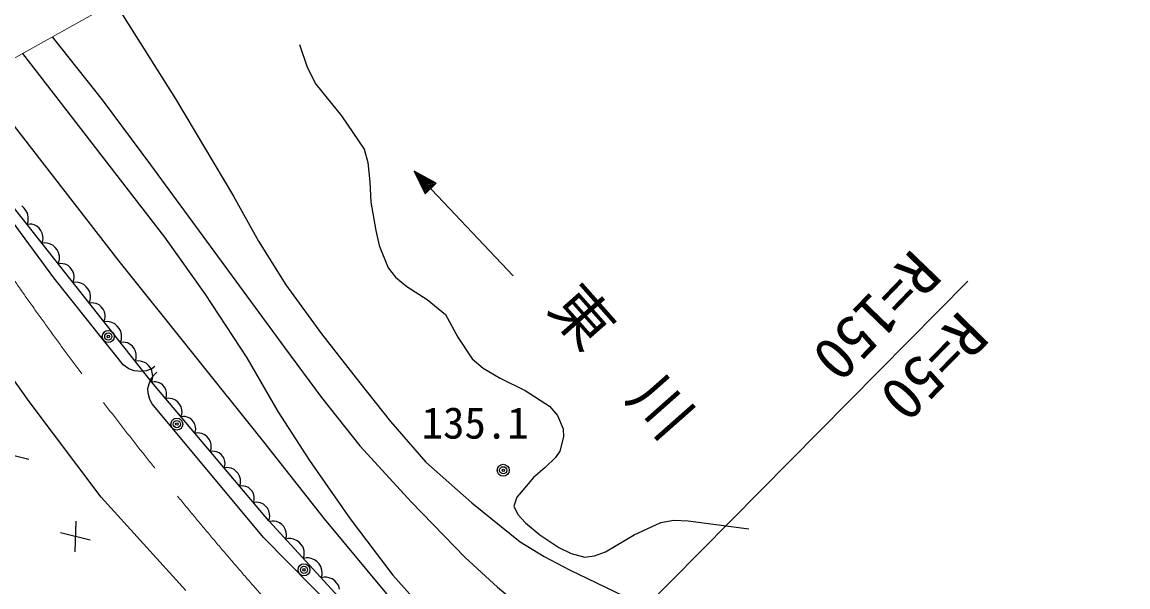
# Model space of a CAD drawing. Units: millimetres, scale not verified. Extents: x 40000 to 680000, y 20000 to 380000.
# Drawn here: x 386754 to 433108, y 289520 to 313198 of the extents above; entities that cross this region are included whole.
import ezdxf
from ezdxf.enums import TextEntityAlignment as Align

# ---------------------------------------------------------------- set-up
doc = ezdxf.new("R2010")
doc.units = ezdxf.units.MM
doc.header["$LTSCALE"] = 1000
doc.linetypes.add('CHAIN', pattern=[18.5, 12, -1.5, 3.5, -1.5])
for name, color, linetype, lineweight in [('M-BGD', 7, 'Continuous', 25), ('M-BMK', 2, 'CHAIN', 13), ('M-STR-HTXT', 7, 'Continuous', 13)]:
    doc.layers.add(name, color=color, linetype=linetype, lineweight=lineweight)
doc.layers.add('M-BGD-HTXT', color=7, linetype='Continuous')
doc.styles.add('ＭＳ ゴシック', font='')
doc.styles.get('ＭＳ ゴシック').set_extended_font_data('MS Gothic')

msp = doc.modelspace()

# ---------------------------------------------------------------- linework, layer by layer
at = {"layer": 'M-BGD'}
for p, q in [((387050, 297291), (379516, 307856)), ((407338, 302567), (403191, 306952)), ((403191, 306952), (403647, 306004)), ((404110, 306446), (403191, 306952)), ((403274, 306865), (403663, 306075)), ((404039, 306434), (403274, 306865)), ((403356, 306778), (403679, 306145)), ((403969, 306421), (403356, 306778)), ((403439, 306690), (403695, 306216)), ((403898, 306409), (403439, 306690)), ((403521, 306603), (403711, 306286)), ((403827, 306397), (403521, 306603)), ((403631, 306487), (403727, 306357)), ((403756, 306384), (403631, 306487)), ((403647, 306004), (404110, 306446)), ((403663, 306075), (404039, 306434)), ((403679, 306145), (403969, 306421)), ((403695, 306216), (403898, 306409)), ((403711, 306286), (403827, 306397)), ((403727, 306357), (403756, 306384)), ((388091, 302471), (385840, 305544)), ((392173, 298116), (386282, 305574)), ((386835, 305405), (386736, 305495)), ((386917, 305302), (386835, 305405)), ((386982, 305184), (386917, 305302)), ((387012, 305039), (386982, 305184)), ((387015, 304929), (387012, 305039)), ((386960, 304716), (387005, 304836)), ((387075, 304731), (386960, 304716)), ((387005, 304836), (387015, 304929)), ((387159, 304721), (387075, 304731)), ((387256, 304696), (387159, 304721)), ((387377, 304639), (387256, 304696)), ((387467, 304557), (387377, 304639)), ((387542, 304463), (387467, 304557)), ((387601, 304356), (387542, 304463)), ((387628, 304224), (387601, 304356)), ((387621, 304039), (387631, 304124)), ((387631, 304124), (387628, 304224)), ((387580, 303930), (387621, 304039)), ((387707, 303947), (387580, 303930)), ((387800, 303936), (387707, 303947)), ((387906, 303908), (387800, 303936)), ((388040, 303845), (387906, 303908)), ((388139, 303755), (388040, 303845)), ((388221, 303652), (388139, 303755)), ((388285, 303534), (388221, 303652)), ((388263, 303066), (388308, 303186)), ((388316, 303390), (388285, 303534)), ((388308, 303186), (388319, 303279)), ((388319, 303279), (388316, 303390)), ((388378, 303081), (388263, 303066)), ((388463, 303071), (388378, 303081)), ((388559, 303046), (388463, 303071)), ((388681, 302989), (388559, 303046)), ((388771, 302907), (388681, 302989)), ((388845, 302813), (388771, 302907)), ((388904, 302706), (388845, 302813)), ((388931, 302574), (388904, 302706)), ((390170, 299861), (388091, 302471)), ((388884, 302280), (388925, 302390)), ((389011, 302297), (388884, 302280)), ((388925, 302390), (388934, 302474)), ((388934, 302474), (388931, 302574)), ((389103, 302286), (389011, 302297)), ((389209, 302258), (389103, 302286)), ((389343, 302196), (389209, 302258)), ((389442, 302106), (389343, 302196)), ((389524, 302002), (389442, 302106)), ((389589, 301885), (389524, 302002)), ((389619, 301740), (389589, 301885)), ((389566, 301416), (389611, 301536)), ((389682, 301431), (389566, 301416)), ((389611, 301536), (389622, 301629)), ((389622, 301629), (389619, 301740)), ((389766, 301421), (389682, 301431)), ((389862, 301396), (389766, 301421)), ((389984, 301339), (389862, 301396)), ((390074, 301257), (389984, 301339)), ((390148, 301163), (390074, 301257)), ((390207, 301056), (390148, 301163)), ((390235, 300925), (390207, 301056)), ((390238, 300824), (390235, 300925)), ((390187, 300630), (390228, 300740)), ((390314, 300647), (390187, 300630)), ((390228, 300740), (390238, 300824)), ((390407, 300636), (390314, 300647)), ((390513, 300608), (390407, 300636)), ((390646, 300546), (390513, 300608)), ((390745, 300456), (390646, 300546)), ((390827, 300352), (390745, 300456)), ((390892, 300235), (390827, 300352)), ((390922, 300090), (390892, 300235)), ((390915, 299887), (390925, 299980)), ((390925, 299980), (390922, 300090)), ((390793, 299078), (390170, 299861)), ((390870, 299766), (390915, 299887)), ((390985, 299781), (390870, 299766)), ((391069, 299772), (390985, 299781)), ((391166, 299746), (391069, 299772)), ((391287, 299689), (391166, 299746)), ((391377, 299607), (391287, 299689)), ((391452, 299513), (391377, 299607)), ((391511, 299406), (391452, 299513)), ((390993, 298828), (390793, 299078)), ((391490, 298980), (391531, 299090)), ((391617, 298997), (391490, 298980)), ((391538, 299275), (391511, 299406)), ((391531, 299090), (391541, 299174)), ((391541, 299174), (391538, 299275)), ((391710, 298986), (391617, 298997)), ((391816, 298958), (391710, 298986)), ((391230, 298659), (390993, 298828)), ((391448, 298577), (391230, 298659)), ((391729, 298546), (391448, 298577)), ((391960, 298577), (391729, 298546)), ((391950, 298896), (391816, 298958)), ((392049, 298806), (391950, 298896)), ((392197, 298665), (391960, 298577)), ((392131, 298702), (392049, 298806)), ((392195, 298585), (392131, 298702)), ((392226, 298440), (392195, 298585)), ((392322, 298765), (392197, 298665)), ((392311, 298441), (392403, 298518)), ((392077, 298034), (392183, 298281)), ((392173, 298116), (392218, 298237)), ((397092, 292284), (392173, 298116)), ((392183, 298281), (392311, 298441)), ((392290, 298117), (392187, 298100)), ((392218, 298237), (392229, 298330)), ((392229, 298330), (392226, 298440)), ((392366, 298111), (392290, 298117)), ((392454, 298091), (392366, 298111)), ((392565, 298043), (392454, 298091)), ((392031, 297839), (392077, 298034)), ((392042, 297639), (392031, 297839)), ((392104, 297377), (392042, 297639)), ((392648, 297972), (392565, 298043)), ((392718, 297889), (392648, 297972)), ((392774, 297795), (392718, 297889)), ((392802, 297677), (392774, 297795)), ((392801, 297511), (392808, 297587)), ((392808, 297587), (392802, 297677)), ((390062, 293275), (387050, 297291)), ((392202, 297198), (392104, 297377)), ((392407, 296952), (392202, 297198)), ((392768, 297411), (392801, 297511)), ((392883, 297430), (392768, 297411)), ((392967, 297423), (392883, 297430)), ((393064, 297401), (392967, 297423)), ((393187, 297348), (393064, 297401)), ((393280, 297269), (393187, 297348)), ((393358, 297177), (393280, 297269)), ((393420, 297073), (393358, 297177)), ((393049, 296183), (392407, 296952)), ((393413, 296646), (393451, 296757)), ((393516, 296663), (393413, 296646)), ((393452, 296942), (393420, 297073)), ((393451, 296757), (393457, 296842)), ((393457, 296842), (393452, 296942)), ((393592, 296657), (393516, 296663)), ((393680, 296637), (393592, 296657)), ((393791, 296589), (393680, 296637)), ((393874, 296518), (393791, 296589)), ((393944, 296436), (393874, 296518)), ((394000, 296341), (393944, 296436)), ((394029, 296224), (394000, 296341)), ((394034, 296133), (394029, 296224)), ((396878, 291597), (393049, 296183)), ((393994, 295957), (394028, 296057)), ((394109, 295976), (393994, 295957)), ((394028, 296057), (394034, 296133)), ((394193, 295969), (394109, 295976)), ((394291, 295947), (394193, 295969)), ((394414, 295894), (394291, 295947)), ((394507, 295815), (394414, 295894)), ((394584, 295723), (394507, 295815)), ((394646, 295619), (394584, 295723)), ((394639, 295192), (394677, 295303)), ((394678, 295488), (394646, 295619)), ((394677, 295303), (394684, 295388)), ((394684, 295388), (394678, 295488)), ((387040, 294860), (385800, 295173)), ((394743, 295209), (394639, 295192)), ((394819, 295203), (394743, 295209)), ((394906, 295183), (394819, 295203)), ((395017, 295135), (394906, 295183)), ((395101, 295064), (395017, 295135)), ((395170, 294982), (395101, 295064)), ((395226, 294887), (395170, 294982)), ((395255, 294770), (395226, 294887)), ((395220, 294504), (395254, 294603)), ((395335, 294522), (395220, 294504)), ((395254, 294603), (395260, 294680)), ((395260, 294680), (395255, 294770)), ((395420, 294515), (395335, 294522)), ((395517, 294493), (395420, 294515)), ((395640, 294440), (395517, 294493)), ((395733, 294361), (395640, 294440)), ((395810, 294270), (395733, 294361)), ((395873, 294165), (395810, 294270)), ((395904, 294034), (395873, 294165)), ((395903, 293849), (395910, 293934)), ((395910, 293934), (395904, 294034)), ((395866, 293738), (395903, 293849)), ((395969, 293755), (395866, 293738)), ((396045, 293749), (395969, 293755)), ((396133, 293729), (396045, 293749)), ((396244, 293681), (396133, 293729)), ((396327, 293610), (396244, 293681)), ((396397, 293528), (396327, 293610)), ((396453, 293433), (396397, 293528)), ((396481, 293316), (396453, 293433)), ((393622, 289369), (390062, 293275)), ((396447, 293050), (396480, 293149)), ((396562, 293069), (396447, 293050)), ((396480, 293149), (396487, 293226)), ((396487, 293226), (396481, 293316)), ((396646, 293062), (396562, 293069)), ((396743, 293039), (396646, 293062)), ((396867, 292986), (396743, 293039)), ((396959, 292907), (396867, 292986)), ((397037, 292816), (396959, 292907)), ((397099, 292711), (397037, 292816)), ((397131, 292580), (397099, 292711)), ((397137, 292480), (397131, 292580)), ((389000, 292272), (388969, 290988)), ((397092, 292284), (397130, 292395)), ((400038, 289092), (397092, 292284)), ((397233, 292279), (397119, 292255)), ((397130, 292395), (397137, 292480)), ((397318, 292276), (397233, 292279)), ((397416, 292258), (397318, 292276)), ((397542, 292211), (397416, 292258)), ((397638, 292136), (397542, 292211)), ((397719, 292048), (397638, 292136)), ((397786, 291946), (397719, 292048)), ((389604, 291473), (388364, 291786)), ((403284, 285088), (396878, 291597)), ((397823, 291817), (397786, 291946)), ((397798, 291520), (397831, 291632)), ((397834, 291717), (397823, 291817)), ((397831, 291632), (397834, 291717)), ((397923, 291546), (397798, 291520)), ((398017, 291542), (397923, 291546)), ((398125, 291523), (398017, 291542)), ((398262, 291471), (398125, 291523)), ((398368, 291389), (398262, 291471)), ((398458, 291291), (398368, 291389)), ((398531, 291179), (398458, 291291)), ((398573, 291037), (398531, 291179)), ((398545, 290710), (398580, 290834)), ((398670, 290737), (398545, 290710)), ((398584, 290927), (398573, 291037)), ((398580, 290834), (398584, 290927)), ((398763, 290733), (398670, 290737)), ((398871, 290714), (398763, 290733)), ((399009, 290661), (398871, 290714)), ((399115, 290579), (399009, 290661)), ((399204, 290482), (399115, 290579)), ((399278, 290370), (399204, 290482)), ((399319, 290228), (399278, 290370)), ((399331, 290118), (399319, 290228)), ((399291, 289901), (399327, 290025)), ((399417, 289928), (399291, 289901)), ((399327, 290025), (399331, 290118)), ((399510, 289924), (399417, 289928)), ((399618, 289904), (399510, 289924)), ((399756, 289852), (399618, 289904)), ((399861, 289770), (399756, 289852)), ((399951, 289673), (399861, 289770)), ((400025, 289561), (399951, 289673)), ((400066, 289419), (400025, 289561))]:
    msp.add_line(p, q, dxfattribs=at)
for points in [[(390621, 314037), (393184, 309979), (395611, 305907), (396666, 304020), (397806, 302190), (399300, 300127), (400908, 298081), (402195, 296452), (403683, 294747), (405610, 293047), (407638, 291414), (408633, 290788), (409698, 290238), (413851, 288243), (418070, 286338), (420279, 285533), (422430, 284874), (424990, 284459), (427673, 284153), (428872, 284257), (429976, 284453), (431956, 284946)], [(388012, 312579), (390104, 309942), (392139, 307212), (397757, 299554), (399299, 297455), (400916, 295439), (403076, 293074), (405330, 290754), (406687, 289510), (408294, 288186), (409567, 287215), (411011, 286260), (412410, 285484), (414002, 284729), (417337, 283370), (420885, 282041), (423660, 281172), (426741, 280323), (429898, 279534), (433360, 278784)], [(398380, 312259), (398710, 311304), (399066, 310593), (400136, 309266), (401094, 307876), (401250, 307309), (401328, 306504), (401379, 305644), (401577, 304461), (401728, 303828), (402095, 302893), (402411, 302499), (402875, 302116), (403735, 301566), (404504, 300937), (405013, 299987), (405620, 299076), (406088, 298693), (406796, 298277), (407840, 297755), (408863, 297093), (409195, 296701), (409429, 296141), (409453, 295805), (409300, 295216), (409117, 294940), (408676, 294532), (408191, 294107), (407679, 293491), (407499, 293284), (407361, 292899), (407532, 292548), (407850, 292208), (408450, 291697), (409256, 291168), (409768, 290915), (410342, 290772), (410746, 290819), (411204, 290986), (412413, 291697), (413524, 292224), (414078, 292322), (414672, 292296), (417217, 291948)], [(386773, 311887), (392718, 304188), (394407, 301804), (396172, 299129), (397478, 296878), (398799, 294823), (400508, 292377), (402293, 290017), (403360, 288822), (404437, 287771), (406078, 286358), (407814, 285006), (409309, 283975), (411017, 282935), (413039, 281843), (415376, 280708), (417796, 279585), (420374, 278501), (422183, 277900), (424302, 277312), (427271, 276605)], [(384872, 310824), (390812, 303173), (396874, 295601), (399413, 292377), (402029, 289230), (403796, 287318), (405509, 285620), (406992, 284277), (408625, 282943), (410243, 281768), (411843, 280737), (413576, 279738), (415496, 278757), (417317, 277930), (419361, 277119), (421503, 276403), (423809, 275748), (426207, 275176), (428833, 274662), (431658, 274230), (434832, 273859)]]:
    msp.add_lwpolyline(points, dxfattribs=at)
for centre, major_axis in [((390365, 300018), (0, 251)), ((390365, 300018), (0, 150)), ((390365, 300018), (0, 50.1)), ((393240, 296344), (0, 251)), ((393240, 296344), (0, 150)), ((393240, 296344), (0, 50.1)), ((406921, 294409), (0, 251)), ((406921, 294409), (0, 150)), ((406921, 294409), (0, 50.1)), ((398570, 290235), (0, 251)), ((398570, 290235), (0, 150)), ((398570, 290235), (0, 50.1))]:
    msp.add_ellipse(centre, major_axis=major_axis, ratio=0.995529, dxfattribs=at)
at = {"layer": 'M-BMK'}
msp.add_line((382805, 309669), (405819, 322529), dxfattribs=at)
msp.add_ellipse((508994, 388827), major_axis=(0, 150443), ratio=0.995529, start_param=2.135357, end_param=2.373361, dxfattribs=at)
at = {"layer": 'M-STR-HTXT'}
msp.add_line((404924, 280637), (426399, 302334), dxfattribs=at)

# ---------------------------------------------------------------- texts
at = {"layer": 'M-BGD', "style": 'ＭＳ ゴシック'}
msp.add_text('135.1', height=1320, dxfattribs=at).set_placement((403502, 295340), align=Align.BOTTOM_LEFT)
at = {"layer": 'M-BGD-HTXT', "style": 'ＭＳ ゴシック'}
msp.add_text('東\u3000川', height=1833, rotation=311.473, dxfattribs=at).set_placement((408321, 300813), align=Align.BOTTOM_LEFT)
at = {"layer": 'M-STR-HTXT', "style": 'ＭＳ ゴシック'}
for s, rotation, p in [('R=150', 226.028, (423689, 304131)), ('R=50', 225.628, (425683, 301545))]:
    msp.add_text(s, height=1833, rotation=rotation, dxfattribs=at).set_placement(p, align=Align.BOTTOM_LEFT)

doc.saveas('drawing.dxf')
